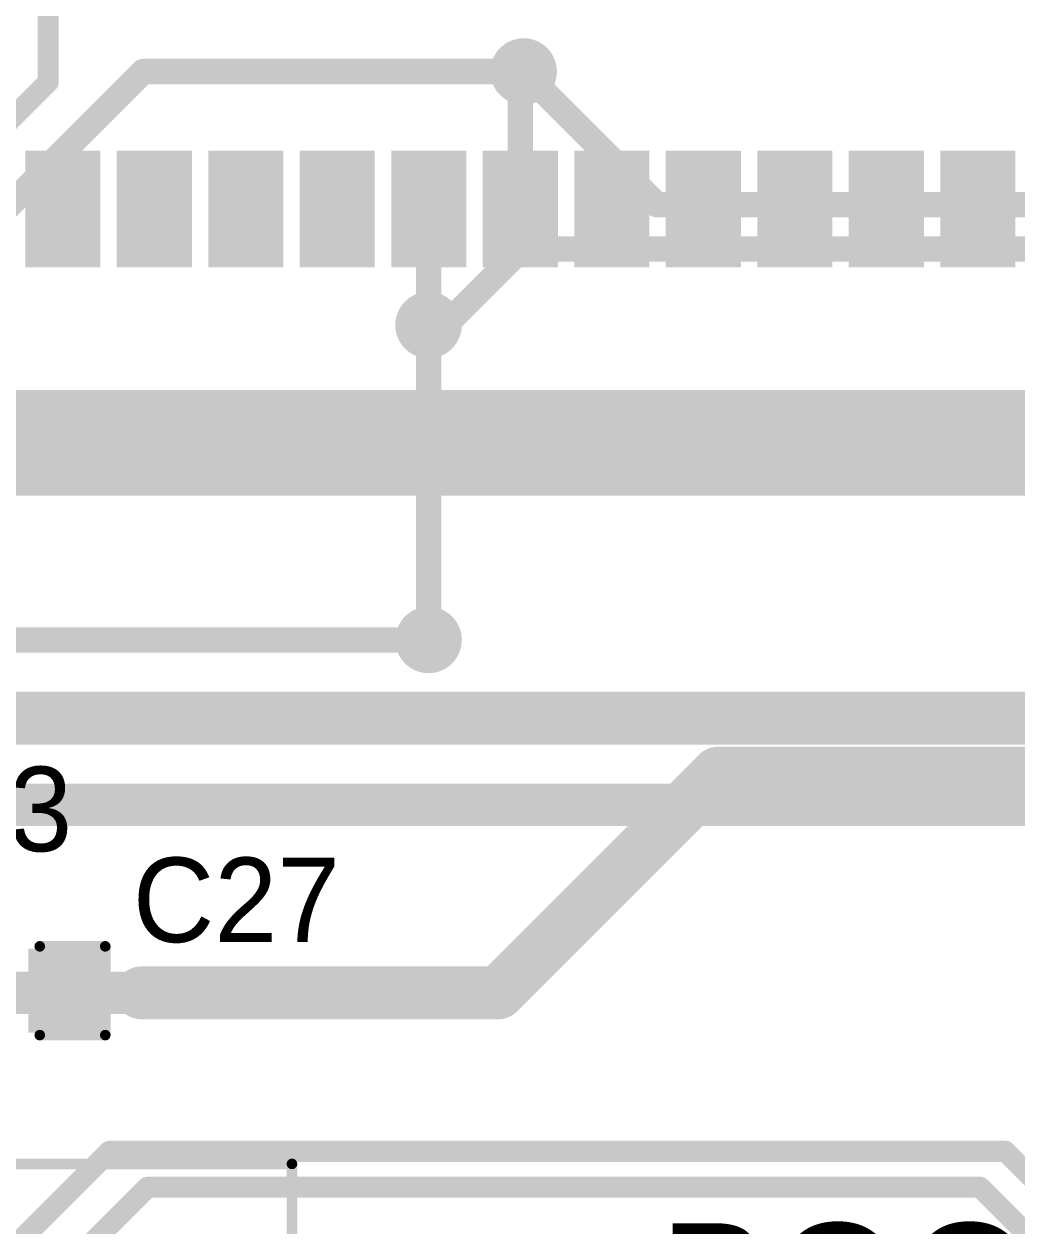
# Model space of a CAD drawing. Header units: millimetres. Extents: x 0.85 to 4.91, y 0.77 to 5.15.
# Drawn here: x 2.885 to 3.355, y 3.691 to 4.259 of the extents above; entities that cross this region are included whole.
import ezdxf

# ---------------------------------------------------------------- set-up
doc = ezdxf.new("R2010")
doc.units = ezdxf.units.MM
doc.header["$MEASUREMENT"] = 0
for name, color, linetype in [('BottomLayer', 5, 'Continuous'), ('BottomPaste', 16, 'Continuous'), ('BottomSolder', 6, 'Continuous'), ('MultiLayer', 9, 'Continuous'), ('TopLayer', 1, 'Continuous'), ('TopOverlay', 2, 'Continuous'), ('TopPaste', 8, 'Continuous'), ('TopSolder', 216, 'Continuous'), ('ViaHoleLayer', 16, 'Continuous')]:
    doc.layers.add(name, color=color, linetype=linetype)

# ---------------------------------------------------------------- blocks, each defined once
blk = doc.blocks.new('S5P4418_B_8')
at = {"layer": 'BottomLayer'}
for points in [[(0.1811, 1.02756), (0.1811, 0.98032), (0.20866, 1.02756), (0.20866, 0.98032)], [(0.22441, 1.02756), (0.22441, 0.98032), (0.25197, 1.02756), (0.25197, 0.98032)], [(0.26772, 1.02756), (0.26772, 0.98032), (0.29528, 1.02756), (0.29528, 0.98032)], [(0.31102, 1.02756), (0.31102, 0.98032), (0.33858, 1.02756), (0.33858, 0.98032)], [(0.35433, 1.02756), (0.35433, 0.98032), (0.38189, 1.02756), (0.38189, 0.98032)], [(0.39764, 1.02756), (0.39764, 0.98032), (0.4252, 1.02756), (0.4252, 0.98032)], [(0.44094, 1.02756), (0.44094, 0.98032), (0.4685, 1.02756), (0.4685, 0.98032)], [(0.48425, 1.02756), (0.48425, 0.98032), (0.51181, 1.02756), (0.51181, 0.98032)], [(0.52756, 1.02756), (0.52756, 0.98032), (0.55512, 1.02756), (0.55512, 0.98032)], [(0.57087, 1.02756), (0.57087, 0.98032), (0.59843, 1.02756), (0.59843, 0.98032)], [(0.61417, 1.02756), (0.61417, 0.98032), (0.64173, 1.02756), (0.64173, 0.98032)]]:
    blk.add_solid(points, dxfattribs=at)
at = {"layer": 'BottomPaste'}
for points in [[(0.1811, 1.02756), (0.1811, 0.98032), (0.20866, 1.02756), (0.20866, 0.98032)], [(0.22441, 1.02756), (0.22441, 0.98032), (0.25197, 1.02756), (0.25197, 0.98032)], [(0.26772, 1.02756), (0.26772, 0.98032), (0.29528, 1.02756), (0.29528, 0.98032)], [(0.31102, 1.02756), (0.31102, 0.98032), (0.33858, 1.02756), (0.33858, 0.98032)], [(0.35433, 1.02756), (0.35433, 0.98032), (0.38189, 1.02756), (0.38189, 0.98032)], [(0.39764, 1.02756), (0.39764, 0.98032), (0.4252, 1.02756), (0.4252, 0.98032)], [(0.44094, 1.02756), (0.44094, 0.98032), (0.4685, 1.02756), (0.4685, 0.98032)], [(0.48425, 1.02756), (0.48425, 0.98032), (0.51181, 1.02756), (0.51181, 0.98032)], [(0.52756, 1.02756), (0.52756, 0.98032), (0.55512, 1.02756), (0.55512, 0.98032)], [(0.57087, 1.02756), (0.57087, 0.98032), (0.59843, 1.02756), (0.59843, 0.98032)], [(0.61417, 1.02756), (0.61417, 0.98032), (0.64173, 1.02756), (0.64173, 0.98032)]]:
    blk.add_solid(points, dxfattribs=at)
at = {"layer": 'BottomSolder'}
for points in [[(0.1771, 1.03156), (0.1771, 0.97632), (0.21266, 1.03156), (0.21266, 0.97632)], [(0.22041, 1.03156), (0.22041, 0.97632), (0.25597, 1.03156), (0.25597, 0.97632)], [(0.26372, 1.03156), (0.26372, 0.97632), (0.29928, 1.03156), (0.29928, 0.97632)], [(0.30702, 1.03156), (0.30702, 0.97632), (0.34258, 1.03156), (0.34258, 0.97632)], [(0.35033, 1.03156), (0.35033, 0.97632), (0.38589, 1.03156), (0.38589, 0.97632)], [(0.39364, 1.03156), (0.39364, 0.97632), (0.4292, 1.03156), (0.4292, 0.97632)], [(0.43694, 1.03156), (0.43694, 0.97632), (0.4725, 1.03156), (0.4725, 0.97632)], [(0.48025, 1.03156), (0.48025, 0.97632), (0.51581, 1.03156), (0.51581, 0.97632)], [(0.52356, 1.03156), (0.52356, 0.97632), (0.55912, 1.03156), (0.55912, 0.97632)], [(0.56687, 1.03156), (0.56687, 0.97632), (0.60243, 1.03156), (0.60243, 0.97632)], [(0.61017, 1.03156), (0.61017, 0.97632), (0.64573, 1.03156), (0.64573, 0.97632)]]:
    blk.add_solid(points, dxfattribs=at)
blk = doc.blocks.new('SIM7100AS2_10671_133')
at = {"layer": 'TopOverlay', "const_width": 0.005}
for points in [[(0.44094, 0.59055), (0.59055, 0.59055)], [(0.59055, 0.44094), (0.59055, 0.59055)]]:
    blk.add_lwpolyline(points, dxfattribs=at)
at = {"layer": 'TopOverlay', "const_width": 0.0025}
blk.add_lwpolyline([(0.5893, 0.59055, 1), (0.5918, 0.59055, 1)], format="xyb", close=True, dxfattribs=at)
blk.add_lwpolyline([(0.5893, 0.59055, 1), (0.5918, 0.59055, 1)], format="xyb", close=True, dxfattribs=at)
blk = doc.blocks.new('C__0603_249')
at = {"layer": 'TopLayer'}
for points in [[(-0.045, 0.0175), (-0.045, -0.0175), (-0.015, 0.0175), (-0.015, -0.0175)], [(0.015, 0.0175), (0.015, -0.0175), (0.045, 0.0175), (0.045, -0.0175)]]:
    blk.add_solid(points, dxfattribs=at)
at = {"layer": 'TopOverlay', "const_width": 0.005}
for points in [[(-0.018, 0.021), (-0.049, 0.021)], [(-0.049, 0.021), (-0.049, -0.021)], [(0.049, 0.021), (0.018, 0.021)], [(0.049, 0.021), (0.049, -0.021)], [(-0.018, -0.021), (-0.049, -0.021)], [(0.049, -0.021), (0.018, -0.021)]]:
    blk.add_lwpolyline(points, dxfattribs=at)
at = {"layer": 'TopOverlay', "const_width": 0.0025}
for points in [[(-0.05025, 0.021, 1), (-0.04775, 0.021, 1)], [(-0.05025, 0.021, 1), (-0.04775, 0.021, 1)], [(-0.01925, 0.021, 1), (-0.01675, 0.021, 1)], [(0.01675, 0.021, 1), (0.01925, 0.021, 1)], [(0.04775, 0.021, 1), (0.05025, 0.021, 1)], [(0.04775, 0.021, 1), (0.05025, 0.021, 1)], [(-0.05025, -0.021, 1), (-0.04775, -0.021, 1)], [(-0.05025, -0.021, 1), (-0.04775, -0.021, 1)], [(-0.01925, -0.021, 1), (-0.01675, -0.021, 1)], [(0.01675, -0.021, 1), (0.01925, -0.021, 1)], [(0.04775, -0.021, 1), (0.05025, -0.021, 1)], [(0.04775, -0.021, 1), (0.05025, -0.021, 1)]]:
    blk.add_lwpolyline(points, format="xyb", close=True, dxfattribs=at)
at = {"layer": 'TopPaste'}
for points in [[(-0.045, 0.0175), (-0.045, -0.0175), (-0.015, 0.0175), (-0.015, -0.0175)], [(0.015, 0.0175), (0.015, -0.0175), (0.045, 0.0175), (0.045, -0.0175)]]:
    blk.add_solid(points, dxfattribs=at)
at = {"layer": 'TopSolder'}
for points in [[(-0.04736, 0.01986), (-0.04736, -0.01986), (-0.01264, 0.01986), (-0.01264, -0.01986)], [(0.01264, 0.01986), (0.01264, -0.01986), (0.04736, 0.01986), (0.04736, -0.01986)]]:
    blk.add_solid(points, dxfattribs=at)

msp = doc.modelspace()

# ---------------------------------------------------------------- linework, layer by layer
at = {"layer": 'BottomLayer'}
for points, const_width in [([(3.11313, 4.237, 1), (3.12887, 4.237, 1)], 0.01575), ([(3.11642, 4.23542, 1), (3.12242, 4.23542, 1)], 0.006), ([(3.11642, 4.23542, 1), (3.12242, 4.23542, 1)], 0.006), ([(3.118, 4.237, 1), (3.124, 4.237, 1)], 0.006), ([(3.073, 4.17183, 1), (3.079, 4.17183, 1)], 0.006), ([(3.073, 4.17183, 1), (3.079, 4.17183, 1)], 0.006), ([(3.07311, 4.17194, 1), (3.07911, 4.17194, 1)], 0.006), ([(3.11642, 4.17194, 1), (3.12242, 4.17194, 1)], 0.006), ([(3.06813, 4.117, 1), (3.08387, 4.117, 1)], 0.01575), ([(3.073, 4.117, 1), (3.079, 4.117, 1)], 0.006), ([(3.073, 4.117, 1), (3.079, 4.117, 1)], 0.006), ([(3.073, 4.109, 1), (3.079, 4.109, 1)], 0.006), ([(3.06813, 3.968, 1), (3.08387, 3.968, 1)], 0.01575), ([(3.073, 3.968, 1), (3.079, 3.968, 1)], 0.006), ([(2.93409, 3.801, 1), (2.94591, 3.801, 1)], 0.01181), ([(2.935, 3.801, 1), (2.945, 3.801, 1)], 0.01)]:
    msp.add_lwpolyline(points, format="xyb", close=True, dxfattribs=dict(at, const_width=const_width))
for points, const_width in [([(3.11942, 4.23542), (3.121, 4.237)], 0.012), ([(3.11942, 4.17194), (3.11942, 4.23542)], 0.012), ([(3.076, 4.17183), (3.07611, 4.17194)], 0.012), ([(3.076, 4.117), (3.076, 4.17183)], 0.012), ([(3.076, 4.109), (3.076, 4.117)], 0.012), ([(2.07398, 4.06125), (3.537, 4.06125)], 0.05), ([(2.293, 3.968), (3.076, 3.968)], 0.012), ([(2.339, 3.931), (3.456, 3.931)], 0.025), ([(2.713, 3.89), (3.424, 3.89)], 0.02), ([(2.6767, 3.801), (2.94, 3.801)], 0.02)]:
    msp.add_lwpolyline(points, dxfattribs=dict(at, const_width=const_width))
at = {"layer": 'MultiLayer'}
for points, const_width in [([(3.11313, 4.237, 1), (3.12887, 4.237, 1)], 0.01575), ([(3.06813, 4.117, 1), (3.08387, 4.117, 1)], 0.01575), ([(3.06813, 3.968, 1), (3.08387, 3.968, 1)], 0.01575), ([(2.93409, 3.801, 1), (2.94591, 3.801, 1)], 0.01181)]:
    msp.add_lwpolyline(points, format="xyb", close=True, dxfattribs=dict(at, const_width=const_width))
at = {"layer": 'TopLayer'}
for points, const_width in [([(2.896, 4.232), (2.896, 4.50781)], 0.01), ([(2.782, 4.078), (2.941, 4.237)], 0.012), ([(2.941, 4.237), (3.121, 4.237)], 0.012), ([(3.121, 4.237), (3.184, 4.174)], 0.012), ([(2.763, 4.099), (2.896, 4.232)], 0.01), ([(3.184, 4.174), (4.01231, 4.174)], 0.012), ([(3.076, 4.109), (3.12, 4.153)], 0.012), ([(3.12, 4.153), (3.999, 4.153)], 0.012), ([(3.076, 3.968), (3.076, 4.109)], 0.012), ([(3.109, 3.801), (3.213, 3.905)], 0.025), ([(3.213, 3.905), (3.596, 3.905)], 0.025), ([(2.904, 3.802), (2.905, 3.801)], 0.02), ([(2.905, 3.801), (2.94, 3.801)], 0.02), ([(2.94, 3.801), (3.109, 3.801)], 0.025), ([(2.878, 3.679), (2.925, 3.726)], 0.01), ([(2.925, 3.726), (3.349, 3.726)], 0.01), ([(3.349, 3.726), (3.817, 3.258)], 0.01), ([(2.908, 3.674), (2.943, 3.709)], 0.01), ([(2.943, 3.709), (3.337, 3.709)], 0.01), ([(3.337, 3.709), (3.805, 3.241)], 0.01)]:
    msp.add_lwpolyline(points, dxfattribs=dict(at, const_width=const_width))
for points, const_width in [([(3.11313, 4.237, 1), (3.12887, 4.237, 1)], 0.01575), ([(2.938, 4.237, 1), (2.944, 4.237, 1)], 0.006), ([(2.938, 4.237, 1), (2.944, 4.237, 1)], 0.006), ([(3.118, 4.237, 1), (3.124, 4.237, 1)], 0.006), ([(3.118, 4.237, 1), (3.124, 4.237, 1)], 0.006), ([(2.8935, 4.232, 1), (2.8985, 4.232, 1)], 0.005), ([(2.8935, 4.232, 1), (2.8985, 4.232, 1)], 0.005), ([(3.181, 4.174, 1), (3.187, 4.174, 1)], 0.006), ([(3.181, 4.174, 1), (3.187, 4.174, 1)], 0.006), ([(3.117, 4.153, 1), (3.123, 4.153, 1)], 0.006), ([(3.117, 4.153, 1), (3.123, 4.153, 1)], 0.006), ([(3.06813, 4.117, 1), (3.08387, 4.117, 1)], 0.01575), ([(3.073, 4.109, 1), (3.079, 4.109, 1)], 0.006), ([(3.073, 4.109, 1), (3.079, 4.109, 1)], 0.006), ([(3.06813, 3.968, 1), (3.08387, 3.968, 1)], 0.01575), ([(3.073, 3.968, 1), (3.079, 3.968, 1)], 0.006), ([(3.20675, 3.905, 1), (3.21925, 3.905, 1)], 0.0125), ([(3.20675, 3.905, 1), (3.21925, 3.905, 1)], 0.0125), ([(2.899, 3.802, 1), (2.909, 3.802, 1)], 0.01), ([(2.9, 3.801, 1), (2.91, 3.801, 1)], 0.01), ([(2.9, 3.801, 1), (2.91, 3.801, 1)], 0.01), ([(2.93375, 3.801, 1), (2.94625, 3.801, 1)], 0.0125), ([(2.93409, 3.801, 1), (2.94591, 3.801, 1)], 0.01181), ([(2.935, 3.801, 1), (2.945, 3.801, 1)], 0.01), ([(3.10275, 3.801, 1), (3.11525, 3.801, 1)], 0.0125), ([(3.10275, 3.801, 1), (3.11525, 3.801, 1)], 0.0125), ([(2.9225, 3.726, 1), (2.9275, 3.726, 1)], 0.005), ([(2.9225, 3.726, 1), (2.9275, 3.726, 1)], 0.005), ([(3.3465, 3.726, 1), (3.3515, 3.726, 1)], 0.005), ([(3.3465, 3.726, 1), (3.3515, 3.726, 1)], 0.005), ([(2.9405, 3.709, 1), (2.9455, 3.709, 1)], 0.005), ([(2.9405, 3.709, 1), (2.9455, 3.709, 1)], 0.005), ([(3.3345, 3.709, 1), (3.3395, 3.709, 1)], 0.005), ([(3.3345, 3.709, 1), (3.3395, 3.709, 1)], 0.005)]:
    msp.add_lwpolyline(points, format="xyb", close=True, dxfattribs=dict(at, const_width=const_width))
at = {"layer": 'ViaHoleLayer', "const_width": 0.00591}
for points in [[(3.11805, 4.237, 1), (3.12395, 4.237, 1)], [(3.07305, 4.117, 1), (3.07895, 4.117, 1)], [(3.07305, 3.968, 1), (3.07895, 3.968, 1)], [(2.93705, 3.801, 1), (2.94295, 3.801, 1)]]:
    msp.add_lwpolyline(points, format="xyb", close=True, dxfattribs=at)

# ---------------------------------------------------------------- block references
for name, p, rotation in [('S5P4418_B_8', (2.708, 3.168), 360), ('C__0603_249', (2.874, 3.802), 180)]:
    msp.add_blockref(name, p, dxfattribs=dict(rotation=rotation))
msp.add_blockref('SIM7100AS2_10671_133', (2.4208, 3.12951))

# ---------------------------------------------------------------- texts
at = {"layer": 'TopOverlay'}
for s, height, p in [('Q3', 0.04, (2.836, 3.868)), ('C27', 0.04, (2.936, 3.825)), ('BOOT_CFG1', 0.06, (3.185, 3.632))]:
    msp.add_text(s, height=height, dxfattribs=at).set_placement(p)

doc.saveas('drawing.dxf')
